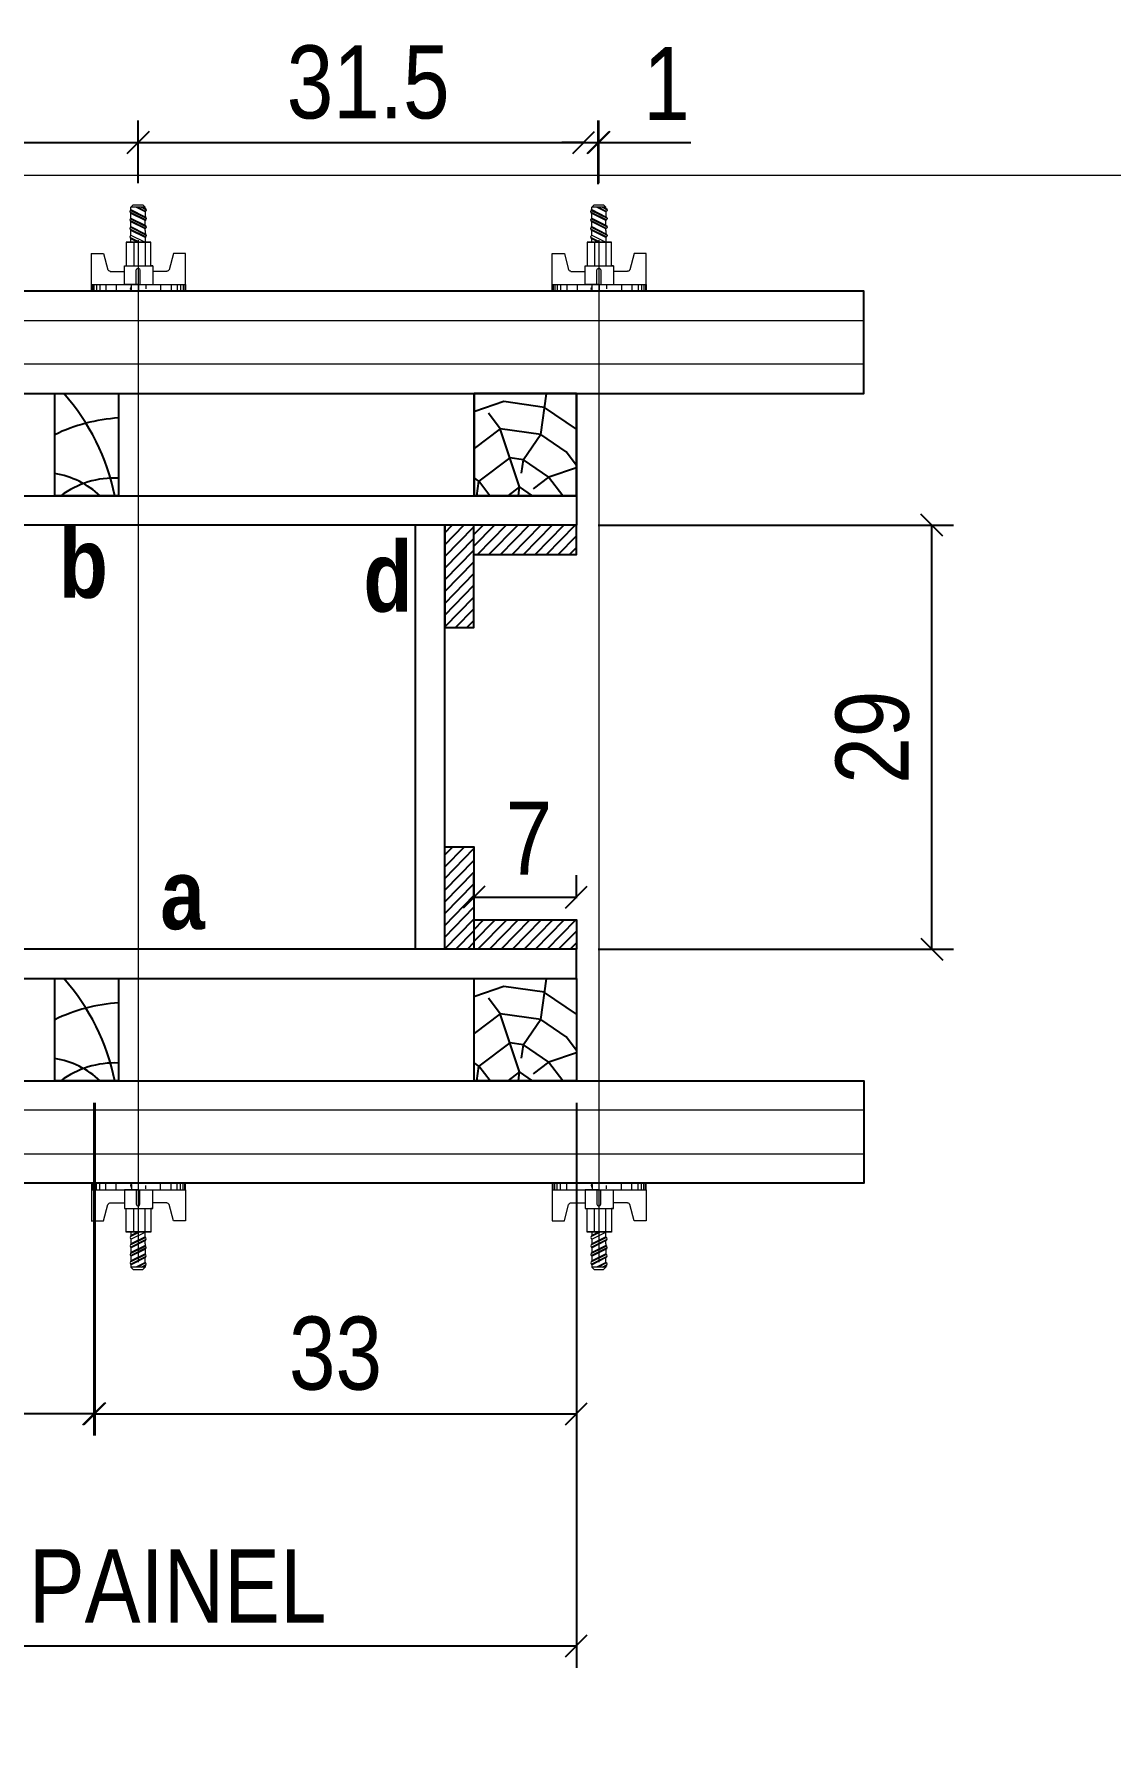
# Model space of a CAD drawing. Extents: x 2282 to 12463, y 760 to 16806.
# Drawn here: x 3245.4 to 3392.7, y 12692.1 to 12927.7 of the extents above; entities that cross this region are included whole.
import ezdxf

# ---------------------------------------------------------------- set-up
doc = ezdxf.new("R2010")
doc.units = 0
for name, color, linetype in [('1-2 PONTALETE', 7, 'Continuous'), ('COTA', 241, 'Continuous'), ('GRAVATA', 2, 'Continuous'), ('NOMENCLATURA', 7, 'Continuous'), ('Painéis', 200, 'Continuous'), ('PONTALETE', 7, 'Continuous'), ('SARRAFO', 251, 'Continuous')]:
    doc.layers.add(name, color=color, linetype=linetype)
doc.layers.add('CARIMBO', color=255, linetype='Continuous', lineweight=9)
doc.layers.add('Hachura', color=251, linetype='Continuous', lineweight=9)
doc.styles.add('COTA TECNICA 2X', font='techl___.ttf', dxfattribs={"height": 10})
doc.styles.add('ROMANC', font='techb___.ttf', dxfattribs={"height": 2.5})
doc.dimstyles.new('SECAO PILAR', dxfattribs={"dimtxt": 10, "dimasz": 3, "dimexe": 3, "dimexo": 3, "dimgap": 3, "dimtad": 1, "dimdec": 1, "dimlfac": 0.5, "dimzin": 12, "dimdsep": 46, "dimtxsty": 'COTA TECNICA 2X', "dimblk1": 'OBLIQUE', "dimblk2": 'OBLIQUE', "dimsah": 1, "dimcen": 0.9, "dimclrd": 256, "dimclre": 256, "dimclrt": 256, "dimadec": 1, "dimazin": 3, "dimtfac": 1, "dimtdec": 1, "dimtmove": 0, "dimatfit": 3, "dimfxl": 1, "dimtolj": 1, "dimtzin": 12, "dimarcsym": 0})

# ---------------------------------------------------------------- blocks, each defined once
blk = doc.blocks.new('_Oblique')
at = {"color": 0, "linetype": 'ByBlock', "lineweight": -2}
blk.add_line((-0.5, -0.5), (0.5, 0.5), dxfattribs=at)
blk = doc.blocks.new('*D319')
at = {"layer": 'COTA', "lineweight": -2, "transparency": 16777216}
for p, q in [((3187.56, 12781.58), (3187.56, 12704.29)), ((3319.59, 12781.58), (3319.59, 12704.29)), ((3187.56, 12707.29), (3319.59, 12707.29))]:
    blk.add_line(p, q, dxfattribs=at)
at = {"layer": 'Defpoints', "color": 0, "transparency": 16777216}
for p in [(3187.56, 12784.58), (3319.59, 12784.58), (3319.59, 12707.29)]:
    blk.add_point(p, dxfattribs=at)
at = {"layer": 'COTA', "lineweight": -2, "transparency": 16777216, "xscale": 3, "yscale": 3, "zscale": 3, "rotation": 180}
blk.add_blockref('_Oblique', (3187.56, 12707.29), dxfattribs=at)
at = {"layer": 'COTA', "lineweight": -2, "transparency": 16777216, "xscale": 3, "yscale": 3, "zscale": 3}
blk.add_blockref('_Oblique', (3319.59, 12707.29), dxfattribs=at)
at = {"layer": 'COTA', "transparency": 16777216, "insert": (3253.57, 12715.4), "char_height": 10, "attachment_point": 5, "style": 'COTA TECNICA 2X'}
blk.add_mtext('\\A1;66 - PAINEL', dxfattribs=at)
blk = doc.blocks.new('*D321')
at = {"layer": 'COTA', "lineweight": -2, "transparency": 16777216}
for p, q in [((3322.66, 12907.41), (3322.66, 12915.95)), ((3320.59, 12912.95), (3317.59, 12912.95)), ((3320.59, 12912.95), (3322.66, 12912.95)), ((3322.66, 12912.95), (3335.25, 12912.95))]:
    blk.add_line(p, q, dxfattribs=at)
at = {"layer": 'Defpoints', "color": 0, "transparency": 16777216}
for p in [(3320.59, 12912.95), (3322.66, 12912.95), (3322.66, 12904.41)]:
    blk.add_point(p, dxfattribs=at)
at = {"layer": 'COTA', "lineweight": -2, "transparency": 16777216, "xscale": 3, "yscale": 3, "zscale": 3}
blk.add_blockref('_Oblique', (3320.59, 12912.95), dxfattribs=at)
at = {"layer": 'COTA', "lineweight": -2, "transparency": 16777216, "xscale": 3, "yscale": 3, "zscale": 3, "rotation": 180}
blk.add_blockref('_Oblique', (3322.66, 12912.95), dxfattribs=at)
at = {"layer": 'COTA', "transparency": 16777216, "insert": (3331.95, 12921.01), "char_height": 10, "attachment_point": 5, "style": 'COTA TECNICA 2X'}
blk.add_mtext('\\A1;1', dxfattribs=at)
blk = doc.blocks.new('C')
at = {"layer": 'Hachura', "color": 0}
for p, q in [((0, 3.22), (0, -3.22)), ((0.45, 3.22), (0, 3.22)), ((0.46, 3.16), (0, 3.16)), ((0.46, 3.05), (0, 3.05)), ((0.46, 2.88), (0, 2.88)), ((0, 2.75), (0, -1.16)), ((0.46, 2.65), (0, 2.65)), ((0.45, -3.23), (0.45, 3.22)), ((0.45, 3.22), (2.58, 3.22)), ((2.58, 2.39), (1.47, 2.09)), ((2.58, 3.22), (2.58, 2.39)), ((0.46, 2.23), (0, 2.23)), ((0.46, 1.51), (0, 1.51)), ((1.35, 1.94), (1.35, 0.96)), ((0.39, 0.49), (0.17, 0.49)), ((1.74, 0.97), (0.45, 0.97)), ((1.45, 0.1), (0.45, 0.1)), ((1.74, -0.97), (1.74, 0.97)), ((1.74, 0.97), (1.74, 0.84)), ((1.74, 0.97), (1.74, 0.84)), ((1.74, 0.84), (3.35, 0.84)), ((3.35, 0.45), (1.74, 0.45)), ((3.32, 0.84), (3.32, -0.84)), ((3.35, 0.84), (3.35, -0.84)), ((3.68, 0.45), (3.35, 0.45)), ((3.84, -0.52), (3.35, 0.45)), ((3.35, 0.06), (3.67, -0.57)), ((3.68, 0.45), (4.16, -0.52)), ((3.72, 0.5), (4.25, -0.57)), ((4.37, -0.55), (3.83, 0.53)), ((4.15, 0.45), (3.93, 0.45)), ((4.42, -0.52), (3.93, 0.45)), ((4.15, 0.45), (4.26, 0.45)), ((4.26, 0.45), (4.74, -0.52)), ((4.3, 0.5), (4.83, -0.57)), ((4.95, -0.55), (4.41, 0.53)), ((4.51, 0.45), (4.84, 0.45)), ((5, -0.52), (4.51, 0.45)), ((4.84, 0.45), (5.32, -0.52)), ((4.88, 0.5), (5.41, -0.57)), ((5.53, -0.55), (4.99, 0.53)), ((5.58, -0.52), (5.09, 0.45)), ((5.42, 0.45), (5.09, 0.45)), ((5.58, -0.52), (5.09, 0.45)), ((5.42, 0.45), (5.74, -0.19)), ((5.46, 0.5), (5.74, -0.07)), ((5.74, 0.19), (5.57, 0.53)), ((5.74, 0.32), (5.68, 0.45)), ((5.68, 0.45), (5.74, 0.45)), ((5.74, 0.45), (5.9, 0.29)), ((5.74, 0.45), (5.74, -0.52)), ((5.9, -0.36), (5.9, 0.29)), ((0.45, 0), (0, 0)), ((0.08, -0.48), (0.29, -0.48)), ((0.29, -0.48), (0.4, -0.48)), ((0.45, 0), (0.45, -0.97)), ((0.45, -0.16), (1.45, -0.16)), ((0.45, -0.65), (0.45, -0.32)), ((0.45, -3.23), (0.45, -0.65)), ((0.45, -0.97), (1.74, -0.97)), ((1.35, -1.94), (1.35, -0.97)), ((3.35, -0.32), (1.74, -0.32)), ((3.35, -0.84), (1.74, -0.84)), ((3.35, -0.07), (3.58, -0.52)), ((3.35, -0.52), (3.58, -0.52)), ((3.84, -0.52), (4.16, -0.52)), ((4.42, -0.52), (4.74, -0.52)), ((4.63, -0.52), (4.74, -0.52)), ((5, -0.52), (5.32, -0.52)), ((5.58, -0.52), (5.74, -0.52)), ((5.74, -0.52), (5.9, -0.36)), ((5.74, -0.52), (5.74, -0.52)), ((0.46, -1.52), (0, -1.52)), ((0.46, -2.23), (0, -2.23)), ((2.58, -2.39), (1.47, -2.1)), ((0.46, -2.65), (0, -2.65)), ((0.46, -2.88), (0, -2.88)), ((0.46, -3.05), (0, -3.05)), ((0.46, -3.16), (0, -3.16)), ((0, -3.22), (2.57, -3.22)), ((2.58, -3.23), (2.58, -2.39))]:
    blk.add_line(p, q, dxfattribs=at)
for centre, radius, start, end in [((1.52, 1.94), 0.161, 104.7436, 180), ((1.44, -0.03), 0.129, 272.695, 87.305), ((3.81, 0.39), 0.143, 25.5688, 154.4312), ((4.39, 0.39), 0.143, 25.5688, 154.4312), ((4.97, 0.39), 0.143, 25.5688, 154.4312), ((5.55, 0.39), 0.143, 25.5688, 154.4312), ((0.17, -0.37), 0.174, 221.744, 317.8592), ((3.71, -0.4), 0.174, 222.1408, 318.256), ((4.29, -0.4), 0.174, 222.1408, 318.256), ((4.87, -0.4), 0.174, 222.1408, 318.256), ((5.45, -0.4), 0.174, 222.1408, 318.256), ((5.61, -0.4), 0.174, 317.8592, 318.256), ((1.52, -1.94), 0.161, 180, 255.2564)]:
    blk.add_arc(centre, radius, start, end, dxfattribs=at)
blk = doc.blocks.new('*D322')
at = {"layer": 'COTA', "lineweight": -2, "transparency": 16777216}
for p, q in [((3187.56, 12781.58), (3187.56, 12736.04)), ((3253.57, 12781.58), (3253.57, 12736.04)), ((3253.57, 12739.04), (3187.56, 12739.04))]:
    blk.add_line(p, q, dxfattribs=at)
at = {"layer": 'Defpoints', "color": 0, "transparency": 16777216}
for p in [(3187.56, 12784.58), (3253.57, 12784.58), (3187.56, 12739.04)]:
    blk.add_point(p, dxfattribs=at)
at = {"layer": 'COTA', "lineweight": -2, "transparency": 16777216, "xscale": 3, "yscale": 3, "zscale": 3, "rotation": 180}
blk.add_blockref('_Oblique', (3187.56, 12739.04), dxfattribs=at)
at = {"layer": 'COTA', "lineweight": -2, "transparency": 16777216, "xscale": 3, "yscale": 3, "zscale": 3}
blk.add_blockref('_Oblique', (3253.57, 12739.04), dxfattribs=at)
at = {"layer": 'COTA', "transparency": 16777216, "insert": (3220.57, 12747.26), "char_height": 10, "attachment_point": 5, "style": 'COTA TECNICA 2X'}
blk.add_mtext('\\A1;33', dxfattribs=at)
blk = doc.blocks.new('*D332')
at = {"layer": 'COTA', "lineweight": -2, "transparency": 16777216}
for p, q in [((3184.59, 12907.41), (3184.59, 12915.95)), ((3259.61, 12907.41), (3259.61, 12915.95)), ((3184.59, 12912.95), (3259.61, 12912.95))]:
    blk.add_line(p, q, dxfattribs=at)
at = {"layer": 'Defpoints', "color": 0, "transparency": 16777216}
for p in [(3259.61, 12912.95), (3184.59, 12904.41), (3259.61, 12904.41)]:
    blk.add_point(p, dxfattribs=at)
at = {"layer": 'COTA', "lineweight": -2, "transparency": 16777216, "xscale": 3, "yscale": 3, "zscale": 3, "rotation": 180}
blk.add_blockref('_Oblique', (3184.59, 12912.95), dxfattribs=at)
at = {"layer": 'COTA', "lineweight": -2, "transparency": 16777216, "xscale": 3, "yscale": 3, "zscale": 3}
blk.add_blockref('_Oblique', (3259.61, 12912.95), dxfattribs=at)
at = {"layer": 'COTA', "transparency": 16777216, "insert": (3222.1, 12921.17), "char_height": 10, "attachment_point": 5, "style": 'COTA TECNICA 2X'}
blk.add_mtext('\\A1;37.5', dxfattribs=at)
blk = doc.blocks.new('*D333')
at = {"layer": 'COTA', "lineweight": -2, "transparency": 16777216}
for p, q in [((3259.61, 12907.41), (3259.61, 12915.95)), ((3322.59, 12907.27), (3322.59, 12915.95)), ((3259.61, 12912.95), (3322.59, 12912.95))]:
    blk.add_line(p, q, dxfattribs=at)
at = {"layer": 'Defpoints', "color": 0, "transparency": 16777216}
for p in [(3322.59, 12912.95), (3259.61, 12904.41), (3322.59, 12904.27)]:
    blk.add_point(p, dxfattribs=at)
at = {"layer": 'COTA', "lineweight": -2, "transparency": 16777216, "xscale": 3, "yscale": 3, "zscale": 3, "rotation": 180}
blk.add_blockref('_Oblique', (3259.61, 12912.95), dxfattribs=at)
at = {"layer": 'COTA', "lineweight": -2, "transparency": 16777216, "xscale": 3, "yscale": 3, "zscale": 3}
blk.add_blockref('_Oblique', (3322.59, 12912.95), dxfattribs=at)
at = {"layer": 'COTA', "transparency": 16777216, "insert": (3291.1, 12921.17), "char_height": 10, "attachment_point": 5, "style": 'COTA TECNICA 2X'}
blk.add_mtext('\\A1;31.5', dxfattribs=at)
blk = doc.blocks.new('*D323')
at = {"layer": 'COTA', "lineweight": -2, "transparency": 16777216}
for p, q in [((3253.67, 12781.58), (3253.67, 12736.04)), ((3319.59, 12781.58), (3319.59, 12736.04)), ((3253.67, 12739.04), (3319.59, 12739.04))]:
    blk.add_line(p, q, dxfattribs=at)
at = {"layer": 'Defpoints', "color": 0, "transparency": 16777216}
for p in [(3253.67, 12784.58), (3319.59, 12784.58), (3319.59, 12739.04)]:
    blk.add_point(p, dxfattribs=at)
at = {"layer": 'COTA', "lineweight": -2, "transparency": 16777216, "xscale": 3, "yscale": 3, "zscale": 3, "rotation": 180}
blk.add_blockref('_Oblique', (3253.67, 12739.04), dxfattribs=at)
at = {"layer": 'COTA', "lineweight": -2, "transparency": 16777216, "xscale": 3, "yscale": 3, "zscale": 3}
blk.add_blockref('_Oblique', (3319.59, 12739.04), dxfattribs=at)
at = {"layer": 'COTA', "transparency": 16777216, "insert": (3286.63, 12747.26), "char_height": 10, "attachment_point": 5, "style": 'COTA TECNICA 2X'}
blk.add_mtext('\\A1;33', dxfattribs=at)
blk = doc.blocks.new('*D334')
at = {"layer": 'COTA', "lineweight": -2, "transparency": 16777216}
for p, q in [((3322.59, 12860.59), (3371.23, 12860.59)), ((3368.23, 12802.59), (3368.23, 12860.59)), ((3322.59, 12802.59), (3371.23, 12802.59))]:
    blk.add_line(p, q, dxfattribs=at)
at = {"layer": 'Defpoints', "color": 0, "transparency": 16777216}
for p in [(3319.59, 12860.59), (3368.23, 12860.59), (3319.59, 12802.59)]:
    blk.add_point(p, dxfattribs=at)
at = {"layer": 'COTA', "lineweight": -2, "transparency": 16777216, "xscale": 3, "yscale": 3, "zscale": 3}
for p, rotation in [((3368.23, 12860.59), 90), ((3368.23, 12802.59), 270)]:
    blk.add_blockref('_Oblique', p, dxfattribs=dict(at, rotation=rotation))
at = {"layer": 'COTA', "transparency": 16777216, "insert": (3360.14, 12831.59), "char_height": 10, "attachment_point": 5, "rotation": 90, "style": 'COTA TECNICA 2X'}
blk.add_mtext('\\A1;29', dxfattribs=at)
blk = doc.blocks.new('*D324')
at = {"layer": 'COTA', "lineweight": -2, "transparency": 16777216}
for p, q in [((3305.58, 12809.59), (3305.58, 12812.71)), ((3319.59, 12809.59), (3319.59, 12812.71)), ((3305.58, 12809.71), (3319.59, 12809.71))]:
    blk.add_line(p, q, dxfattribs=at)
at = {"layer": 'Defpoints', "color": 0, "transparency": 16777216}
for p in [(3319.59, 12809.71), (3305.58, 12806.59), (3319.59, 12806.59)]:
    blk.add_point(p, dxfattribs=at)
at = {"layer": 'COTA', "lineweight": -2, "transparency": 16777216, "xscale": 3, "yscale": 3, "zscale": 3, "rotation": 180}
blk.add_blockref('_Oblique', (3305.58, 12809.71), dxfattribs=at)
at = {"layer": 'COTA', "lineweight": -2, "transparency": 16777216, "xscale": 3, "yscale": 3, "zscale": 3}
blk.add_blockref('_Oblique', (3319.59, 12809.71), dxfattribs=at)
at = {"layer": 'COTA', "transparency": 16777216, "insert": (3313.09, 12817.79), "char_height": 10, "attachment_point": 5, "style": 'COTA TECNICA 2X'}
blk.add_mtext('\\A1;7', dxfattribs=at)

msp = doc.modelspace()

# ---------------------------------------------------------------- hatches: boundary and pattern name
at = {"layer": 'PONTALETE'}
h = msp.add_hatch(dxfattribs=at)
h.set_pattern_fill('TRONCO', color=1, scale=37.5, angle=82, style=0, pattern_type=2)
h.set_pattern_definition([(82, (-8328.882, 14227.254), (-31.91606, 42.35404), [11.25, -26.25]), (82, (-8330.74, 14227.515), (-31.91606, 42.35404), [11.25, -26.25]), (82, (-8334.19, 14229.893), (-31.91606, 42.35404), [7.5, -30]), (82, (-8337.644, 14232.272), (-31.91606, 42.35404), [5.625, -31.875]), (82, (-8341.357, 14232.794), (-31.91606, 42.35404), [3.75, -33.75]), (82, (-8346.376, 14224.032), (-31.91606, 42.35404), [1.875, -9.375, 1.875, -24.375]), (82, (-8347.45, 14229.863), (-31.91606, 42.35404), [1.875, -15, 5.625, -15]), (82, (-8348.263, 14237.55), (-31.91606, 42.35404), [1.875, -1.875, 1.875, -31.875]), (82, (-8350.38, 14235.955), (-31.91606, 42.35404), [1.875, -35.625]), (82, (-8354.355, 14234.62), (-31.91606, 42.35404), [5.625, -31.875]), (82, (-8358.07, 14235.142), (-31.91606, 42.35404), [7.5, -30]), (82, (-8362.043, 14233.808), (-31.91606, 42.35404), [9.375, -11.25, 1.875, -15]), (172, (-8341.85, 14215.822), (-42.35404, -31.91606), [1.875, -3.75, 9.375, -22.5]), (172, (-8345.3, 14218.2), (-42.35404, -31.91606), [1.875, -1.875, 5.625, -28.125]), (172, (-8359.895, 14222.145), (-42.35404, -31.91606), [3.75, -33.75]), (172, (-8344.78, 14221.914), (-42.35404, -31.91606), [7.5, -11.25, 1.875, -16.875]), (172, (-8364.943, 14226.64), (-42.35404, -31.91606), [1.875, -35.625]), (172, (-8346.115, 14225.89), (-42.35404, -31.91606), [5.625, -31.875]), (172, (-8347.45, 14229.863), (-42.35404, -31.91606), [3.75, -33.75]), (172, (-8346.928, 14233.577), (-42.35404, -31.91606), [1.875, -5.625, 5.625, -24.375]), (172, (-8348.524, 14235.694), (-42.35404, -31.91606), [1.875, -35.625]), (172, (-8340.836, 14236.507), (-42.35404, -31.91606), [5.25, -32.25]), (172, (-8333.148, 14237.32), (-42.35404, -31.91606), [3.75, -33.75]), (172, (-8347.48, 14243.12), (-42.35404, -31.91606), [1.875, -35.625]), (172, (-8345.1, 14246.574), (-42.35404, -31.91606), [5.625, -31.875]), (172, (-8344.58, 14250.287), (-42.35404, -31.91606), [5.625, -31.875]), (127, (-8330.508, 14242.63), (-37.13505, 5.21899), [2.651625, -2.651625, 2.651625, -45.078134]), (127, (-8340.836, 14236.507), (-37.13505, 5.21899), [5.30325, -47.72976]), (127, (-8361.49, 14224.263), (-37.13505, 5.21899), [5.30325, -47.72976]), (127, (-8351.163, 14230.385), (-37.13505, 5.21899), [5.30325, -47.72976]), (127, (-8343.475, 14231.198), (-37.13505, 5.21899), [5.30325, -47.72976]), (127, (-8334.482, 14241.295), (-37.13505, 5.21899), [5.30325, -47.72976]), (127, (-8336.86, 14237.842), (-37.13505, 5.21899), [7.95495, -45.07806]), (127, (-8355.138, 14229.05), (-37.13505, 5.21899), [2.65162, -50.38138]), (127, (-8359.112, 14227.715), (-37.13505, 5.21899), [2.65162, -50.38138]), (127, (-8357.024, 14242.57), (-37.13505, 5.21899), [2.65162, -50.38138]), (127, (-8340.545, 14225.106), (-37.13505, 5.21899), [2.65162, -50.38138]), (127, (-8350.671, 14247.357), (-37.13505, 5.21899), [2.65162, -50.38138]), (127, (-8348.784, 14233.838), (-37.13505, 5.21899), [2.65162, -50.38138]), (127, (-8351.976, 14238.073), (-37.13505, 5.21899), [2.65162, -50.38138]), (217, (-8344.81, 14235.172), (-5.21899, -37.13505), [2.651625, -2.651625, 7.95495, -39.77481]), (217, (-8344.027, 14240.743), (-5.21899, -37.13505), [2.65162, -50.38138]), (217, (-8331.03, 14238.916), (-5.21899, -37.13505), [2.65162, -50.38138]), (217, (-8341.357, 14232.794), (-5.21899, -37.13505), [2.65162, -50.38138]), (217, (-8348.002, 14239.408), (-5.21899, -37.13505), [2.65162, -50.38138]), (217, (-8340.023, 14228.82), (-5.21899, -37.13505), [2.65162, -50.38138]), (217, (-8337.935, 14243.673), (-5.21899, -37.13505), [2.65162, -50.38138]), (217, (-8330.448, 14216.113), (-5.21899, -37.13505), [2.65162, -50.38138]), (217, (-8332.044, 14218.23), (-5.21899, -37.13505), [5.30325, -47.72976]), (217, (-8333.64, 14220.349), (-5.21899, -37.13505), [5.30325, -47.72976]), (217, (-8333.118, 14224.062), (-5.21899, -37.13505), [5.30325, -47.72976]), (217, (-8336.57, 14226.44), (-5.21899, -37.13505), [5.30325, -47.72976]), (217, (-8349.336, 14243.382), (-5.21899, -37.13505), [5.30325, -47.72976]), (217, (-8329.725, 14248.2), (-5.21899, -37.13505), [5.30325, -47.72976]), (217, (-8359.172, 14254.232), (-5.21899, -37.13505), [5.30325, -47.72976]), (217, (-8355.46, 14253.71), (-5.21899, -37.13505), [5.30325, -47.72976]), (217, (-8354.124, 14249.735), (-5.21899, -37.13505), [5.30325, -47.72976]), (217, (-8357.777, 14223.74), (-5.21899, -37.13505), [7.95495, -45.07806]), (217, (-8350.671, 14247.357), (-5.21899, -37.13505), [7.95495, -45.07806]), (108.56505, (-8364.682, 14228.498), (5.218991, 37.135053), [4.1925, -79.66005]), (108.56505, (-8346.115, 14225.889), (5.218991, 37.135053), [4.1925, -79.66005]), (108.56505, (-8356.733, 14231.168), (5.218991, 37.135053), [4.1925, -79.66005]), (108.56505, (-8329.173, 14238.655), (5.218991, 37.135053), [4.1925, -79.66005]), (108.56505, (-8333.148, 14237.32), (5.218991, 37.135053), [4.1925, -79.66005]), (108.56505, (-8342.14, 14227.224), (5.218991, 37.135053), [4.1925, -79.66005]), (108.56505, (-8360.708, 14229.833), (5.218991, 37.135053), [4.1925, -79.66005]), (108.56505, (-8348.002, 14239.408), (5.218991, 37.135053), [8.385, -75.46755]), (145.43495, (-8353.572, 14240.19), (-37.135053, 5.218991), [4.1925, -79.66005]), (145.43495, (-8341.649, 14244.195), (-37.135053, 5.218991), [4.1925, -79.66005]), (145.43495, (-8351.685, 14226.672), (-37.135053, 5.218991), [4.1925, -79.66005]), (145.43495, (-8354.586, 14219.506), (-37.135053, 5.218991), [4.1925, -79.66005]), (145.43495, (-8344.027, 14240.743), (-37.135053, 5.218991), [4.1925, -79.66005]), (145.43495, (-8344.549, 14237.03), (-37.135053, 5.218991), [4.1925, -79.66005]), (145.43495, (-8352.207, 14222.958), (-37.135053, 5.218991), [8.385, -75.46755]), (145.43495, (-8335.295, 14248.983), (-37.135053, 5.218991), [8.385, -75.46755]), (145.43495, (-8337.674, 14245.53), (-37.135053, 5.218991), [8.385, -75.46755]), (198.56505, (-8336.279, 14215.04), (-37.135053, 5.218991), [4.1925, -79.66005]), (198.56505, (-8356.703, 14217.91), (-37.135053, 5.218991), [4.1925, -79.66005]), (198.56505, (-8329.665, 14221.683), (-37.135053, 5.218991), [4.1925, -79.66005]), (198.56505, (-8363.608, 14222.667), (-37.135053, 5.218991), [4.1925, -79.66005]), (198.56505, (-8340.805, 14223.249), (-37.135053, 5.218991), [4.1925, -79.66005]), (198.56505, (-8343.475, 14231.198), (-37.135053, 5.218991), [4.1925, -79.66005]), (198.56505, (-8350.38, 14235.955), (-37.135053, 5.218991), [4.1925, -79.66005]), (198.56505, (-8337.875, 14217.157), (-37.135057, 5.219004), [4.1925, -79.66005]), (198.56505, (-8342.14, 14227.224), (-37.135053, 5.218991), [4.1925, -79.66005]), (198.56505, (-8336.861, 14237.842), (-37.135053, 5.218991), [4.1925, -79.66005]), (198.56505, (-8340.053, 14242.078), (-37.135053, 5.218991), [4.1925, -79.66005]), (198.56505, (-8350.15, 14251.07), (-37.135053, 5.218991), [4.1925, -79.66005]), (198.56505, (-8365.204, 14224.785), (-37.135053, 5.218991), [4.1925, -79.66005]), (198.56505, (-8364.13, 14218.953), (-37.135053, 5.218991), [8.385, -75.46755]), (198.56505, (-8337.353, 14220.87), (-37.135053, 5.218991), [8.385, -75.46755]), (235.43495, (-8332.566, 14214.517), (-5.218991, -37.135053), [4.1925, -79.66005]), (235.43495, (-8326.273, 14245.821), (-5.218991, -37.135053), [4.1925, -79.66005]), (235.43495, (-8345.101, 14246.574), (-5.218991, -37.135053), [4.1925, -79.66005]), (235.43495, (-8334.191, 14229.893), (-5.218991, -37.135053), [4.1925, -79.66005]), (235.43495, (-8330.739, 14227.515), (-5.218991, -37.135053), [4.1925, -79.66005]), (235.43495, (-8337.644, 14232.272), (-5.218991, -37.135053), [4.1925, -79.66005]), (235.43495, (-8358.36, 14246.544), (-5.218991, -37.135053), [4.1925, -79.66005]), (235.43495, (-8359.694, 14250.518), (-5.218991, -37.135053), [8.385, -75.46755])])
h.paths.add_polyline_path([(3305.59, 12864.61), (3319.59, 12864.61), (3319.59, 12878.61), (3305.59, 12878.61)])
h = msp.add_hatch(dxfattribs=at)
h.set_pattern_fill('TRONCO', color=1, scale=37.5, angle=82, style=0, pattern_type=2)
h.set_pattern_definition([(82, (-8328.882, 14147.226), (-31.91606, 42.35404), [11.25, -26.25]), (82, (-8330.74, 14147.486), (-31.91606, 42.35404), [11.25, -26.25]), (82, (-8334.19, 14149.865), (-31.91606, 42.35404), [7.5, -30]), (82, (-8337.644, 14152.244), (-31.91606, 42.35404), [5.625, -31.875]), (82, (-8341.357, 14152.766), (-31.91606, 42.35404), [3.75, -33.75]), (82, (-8346.376, 14144.004), (-31.91606, 42.35404), [1.875, -9.375, 1.875, -24.375]), (82, (-8347.45, 14149.835), (-31.91606, 42.35404), [1.875, -15, 5.625, -15]), (82, (-8348.263, 14157.523), (-31.91606, 42.35404), [1.875, -1.875, 1.875, -31.875]), (82, (-8350.38, 14155.927), (-31.91606, 42.35404), [1.875, -35.625]), (82, (-8354.355, 14154.592), (-31.91606, 42.35404), [5.625, -31.875]), (82, (-8358.07, 14155.114), (-31.91606, 42.35404), [7.5, -30]), (82, (-8362.043, 14153.78), (-31.91606, 42.35404), [9.375, -11.25, 1.875, -15]), (172, (-8341.85, 14135.794), (-42.35404, -31.91606), [1.875, -3.75, 9.375, -22.5]), (172, (-8345.3, 14138.173), (-42.35404, -31.91606), [1.875, -1.875, 5.625, -28.125]), (172, (-8359.895, 14142.117), (-42.35404, -31.91606), [3.75, -33.75]), (172, (-8344.78, 14141.886), (-42.35404, -31.91606), [7.5, -11.25, 1.875, -16.875]), (172, (-8364.943, 14146.613), (-42.35404, -31.91606), [1.875, -35.625]), (172, (-8346.115, 14145.86), (-42.35404, -31.91606), [5.625, -31.875]), (172, (-8347.45, 14149.835), (-42.35404, -31.91606), [3.75, -33.75]), (172, (-8346.928, 14153.55), (-42.35404, -31.91606), [1.875, -5.625, 5.625, -24.375]), (172, (-8348.524, 14155.666), (-42.35404, -31.91606), [1.875, -35.625]), (172, (-8340.836, 14156.48), (-42.35404, -31.91606), [5.25, -32.25]), (172, (-8333.148, 14157.292), (-42.35404, -31.91606), [3.75, -33.75]), (172, (-8347.48, 14163.093), (-42.35404, -31.91606), [1.875, -35.625]), (172, (-8345.1, 14166.546), (-42.35404, -31.91606), [5.625, -31.875]), (172, (-8344.58, 14170.26), (-42.35404, -31.91606), [5.625, -31.875]), (127, (-8330.508, 14162.601), (-37.13505, 5.21899), [2.651625, -2.651625, 2.651625, -45.078134]), (127, (-8340.836, 14156.48), (-37.13505, 5.21899), [5.30325, -47.72976]), (127, (-8361.49, 14144.235), (-37.13505, 5.21899), [5.30325, -47.72976]), (127, (-8351.163, 14150.357), (-37.13505, 5.21899), [5.30325, -47.72976]), (127, (-8343.475, 14151.17), (-37.13505, 5.21899), [5.30325, -47.72976]), (127, (-8334.482, 14161.267), (-37.13505, 5.21899), [5.30325, -47.72976]), (127, (-8336.86, 14157.814), (-37.13505, 5.21899), [7.95495, -45.07806]), (127, (-8355.138, 14149.022), (-37.13505, 5.21899), [2.65162, -50.38138]), (127, (-8359.112, 14147.687), (-37.13505, 5.21899), [2.65162, -50.38138]), (127, (-8357.024, 14162.54), (-37.13505, 5.21899), [2.65162, -50.38138]), (127, (-8340.545, 14145.078), (-37.13505, 5.21899), [2.65162, -50.38138]), (127, (-8350.671, 14167.329), (-37.13505, 5.21899), [2.65162, -50.38138]), (127, (-8348.784, 14153.81), (-37.13505, 5.21899), [2.65162, -50.38138]), (127, (-8351.976, 14158.045), (-37.13505, 5.21899), [2.65162, -50.38138]), (217, (-8344.81, 14155.144), (-5.21899, -37.13505), [2.651625, -2.651625, 7.95495, -39.77481]), (217, (-8344.027, 14160.715), (-5.21899, -37.13505), [2.65162, -50.38138]), (217, (-8331.03, 14158.888), (-5.21899, -37.13505), [2.65162, -50.38138]), (217, (-8341.357, 14152.766), (-5.21899, -37.13505), [2.65162, -50.38138]), (217, (-8348.002, 14159.38), (-5.21899, -37.13505), [2.65162, -50.38138]), (217, (-8340.023, 14148.79), (-5.21899, -37.13505), [2.65162, -50.38138]), (217, (-8337.935, 14163.645), (-5.21899, -37.13505), [2.65162, -50.38138]), (217, (-8330.448, 14136.085), (-5.21899, -37.13505), [2.65162, -50.38138]), (217, (-8332.044, 14138.203), (-5.21899, -37.13505), [5.30325, -47.72976]), (217, (-8333.64, 14140.32), (-5.21899, -37.13505), [5.30325, -47.72976]), (217, (-8333.118, 14144.034), (-5.21899, -37.13505), [5.30325, -47.72976]), (217, (-8336.57, 14146.413), (-5.21899, -37.13505), [5.30325, -47.72976]), (217, (-8349.336, 14163.354), (-5.21899, -37.13505), [5.30325, -47.72976]), (217, (-8329.725, 14168.172), (-5.21899, -37.13505), [5.30325, -47.72976]), (217, (-8359.172, 14174.204), (-5.21899, -37.13505), [5.30325, -47.72976]), (217, (-8355.46, 14173.682), (-5.21899, -37.13505), [5.30325, -47.72976]), (217, (-8354.124, 14169.707), (-5.21899, -37.13505), [5.30325, -47.72976]), (217, (-8357.777, 14143.713), (-5.21899, -37.13505), [7.95495, -45.07806]), (217, (-8350.671, 14167.329), (-5.21899, -37.13505), [7.95495, -45.07806]), (108.56505, (-8364.682, 14148.47), (5.218991, 37.135053), [4.1925, -79.66005]), (108.56505, (-8346.115, 14145.86), (5.218991, 37.135053), [4.1925, -79.66005]), (108.56505, (-8356.733, 14151.14), (5.218991, 37.135053), [4.1925, -79.66005]), (108.56505, (-8329.173, 14158.627), (5.218991, 37.135053), [4.1925, -79.66005]), (108.56505, (-8333.148, 14157.292), (5.218991, 37.135053), [4.1925, -79.66005]), (108.56505, (-8342.14, 14147.195), (5.218991, 37.135053), [4.1925, -79.66005]), (108.56505, (-8360.708, 14149.805), (5.218991, 37.135053), [4.1925, -79.66005]), (108.56505, (-8348.002, 14159.38), (5.218991, 37.135053), [8.385, -75.46755]), (145.43495, (-8353.572, 14160.163), (-37.135053, 5.218991), [4.1925, -79.66005]), (145.43495, (-8341.649, 14164.167), (-37.135053, 5.218991), [4.1925, -79.66005]), (145.43495, (-8351.685, 14146.643), (-37.135053, 5.218991), [4.1925, -79.66005]), (145.43495, (-8354.586, 14139.477), (-37.135053, 5.218991), [4.1925, -79.66005]), (145.43495, (-8344.027, 14160.715), (-37.135053, 5.218991), [4.1925, -79.66005]), (145.43495, (-8344.549, 14157.001), (-37.135053, 5.218991), [4.1925, -79.66005]), (145.43495, (-8352.207, 14142.93), (-37.135053, 5.218991), [8.385, -75.46755]), (145.43495, (-8335.295, 14168.955), (-37.135053, 5.218991), [8.385, -75.46755]), (145.43495, (-8337.674, 14165.502), (-37.135053, 5.218991), [8.385, -75.46755]), (198.56505, (-8336.279, 14135.011), (-37.135053, 5.218991), [4.1925, -79.66005]), (198.56505, (-8356.703, 14137.882), (-37.135053, 5.218991), [4.1925, -79.66005]), (198.56505, (-8329.665, 14141.655), (-37.135053, 5.218991), [4.1925, -79.66005]), (198.56505, (-8363.608, 14142.639), (-37.135053, 5.218991), [4.1925, -79.66005]), (198.56505, (-8340.805, 14143.221), (-37.135053, 5.218991), [4.1925, -79.66005]), (198.56505, (-8343.475, 14151.17), (-37.135053, 5.218991), [4.1925, -79.66005]), (198.56505, (-8350.38, 14155.927), (-37.135053, 5.218991), [4.1925, -79.66005]), (198.56505, (-8337.875, 14137.129), (-37.135057, 5.219004), [4.1925, -79.66005]), (198.56505, (-8342.14, 14147.195), (-37.135053, 5.218991), [4.1925, -79.66005]), (198.56505, (-8336.861, 14157.814), (-37.135053, 5.218991), [4.1925, -79.66005]), (198.56505, (-8340.053, 14162.05), (-37.135053, 5.218991), [4.1925, -79.66005]), (198.56505, (-8350.15, 14171.042), (-37.135053, 5.218991), [4.1925, -79.66005]), (198.56505, (-8365.204, 14144.757), (-37.135053, 5.218991), [4.1925, -79.66005]), (198.56505, (-8364.13, 14138.925), (-37.135053, 5.218991), [8.385, -75.46755]), (198.56505, (-8337.353, 14140.842), (-37.135053, 5.218991), [8.385, -75.46755]), (235.43495, (-8332.566, 14134.49), (-5.218991, -37.135053), [4.1925, -79.66005]), (235.43495, (-8326.273, 14165.793), (-5.218991, -37.135053), [4.1925, -79.66005]), (235.43495, (-8345.101, 14166.546), (-5.218991, -37.135053), [4.1925, -79.66005]), (235.43495, (-8334.191, 14149.865), (-5.218991, -37.135053), [4.1925, -79.66005]), (235.43495, (-8330.739, 14147.486), (-5.218991, -37.135053), [4.1925, -79.66005]), (235.43495, (-8337.644, 14152.244), (-5.218991, -37.135053), [4.1925, -79.66005]), (235.43495, (-8358.36, 14166.516), (-5.218991, -37.135053), [4.1925, -79.66005]), (235.43495, (-8359.694, 14170.49), (-5.218991, -37.135053), [8.385, -75.46755])])
h.paths.add_polyline_path([(3305.59, 12784.58), (3319.59, 12784.58), (3319.59, 12798.58), (3305.59, 12798.58)])
at = {"layer": 'SARRAFO'}
h = msp.add_hatch(dxfattribs=at)
h.set_pattern_fill('ANSI31', color=256, scale=9, angle=0.5, style=0)
h.set_pattern_definition([(45.5, (-112398.0639, -20882.9904), (-0.802406755, 0.788522922), [])])
h.paths.add_polyline_path([(3301.58, 12860.59), (3305.58, 12860.59), (3305.58, 12846.58), (3301.58, 12846.58)])
h = msp.add_hatch(dxfattribs=at)
h.set_pattern_fill('ANSI31', color=256, scale=9, angle=0.5, style=0)
h.set_pattern_definition([(45.5, (-93642.0136, -20828.9453), (-0.802406755, 0.788522922), [])])
h.paths.add_polyline_path([(3319.59, 12856.59), (3319.59, 12860.59), (3305.58, 12860.59), (3305.58, 12856.59)])
h = msp.add_hatch(dxfattribs=at)
h.set_pattern_fill('ANSI31', color=256, scale=9, angle=0.5, style=0)
h.set_pattern_definition([(45.5, (-112398.0639, -20910.9904), (-0.802406755, 0.788522922), [])])
h.paths.add_polyline_path([(3301.58, 12816.61), (3305.58, 12816.61), (3305.58, 12802.59), (3301.58, 12802.59)])
h = msp.add_hatch(dxfattribs=at)
h.set_pattern_fill('ANSI31', color=256, scale=9, angle=0.5, style=0)
h.set_pattern_definition([(45.5, (-93642.0136, -20858.9453), (-0.802406755, 0.788522922), [])])
h.paths.add_polyline_path([(3319.59, 12802.59), (3319.59, 12806.59), (3305.58, 12806.59), (3305.58, 12802.59)])

# ---------------------------------------------------------------- linework, layer by layer
at = {"layer": '1-2 PONTALETE', "color": 1}
for centre, radius, start, end in [((3258.39, 12851.99), 23.32, 93.5441, 115.9137), ((3246.35, 12856.07), 11.74, 46.6479, 80.9173), ((3256.4, 12854.73), 12.32, 87.4574, 126.7023), ((3258.39, 12771.96), 23.32, 93.5441, 115.9137), ((3246.35, 12776.04), 11.74, 46.6479, 80.9173), ((3256.4, 12774.7), 12.32, 87.4574, 126.7023)]:
    msp.add_arc(centre, radius, start, end, dxfattribs=at)
at = {"layer": 'CARIMBO', "color": 3}
msp.add_line((2282.39, 12908.5), (9611.68, 12908.5), dxfattribs=at)
at = {"layer": 'GRAVATA', "color": 1}
for points in [[(3148.6, 12892.61), (3148.6, 12878.61), (3358.95, 12878.61), (3358.95, 12892.61)], [(3148.6, 12770.58), (3148.6, 12784.58), (3358.95, 12784.58), (3358.95, 12770.58)]]:
    msp.add_lwpolyline(points, close=True, dxfattribs=at)
at = {"layer": 'Hachura'}
for p, q in [((3259.67, 12759.78), (3259.67, 12899.61)), ((3322.73, 12759.78), (3322.72, 12899.61)), ((3148.6, 12888.61), (3358.95, 12888.61)), ((3358.95, 12882.61), (3148.6, 12882.61)), ((3358.95, 12780.58), (3148.6, 12780.58)), ((3148.6, 12774.58), (3358.95, 12774.58))]:
    msp.add_line(p, q, dxfattribs=at)
at = {"layer": 'Painéis'}
for p, q in [((3297.58, 12802.59), (3297.58, 12860.59)), ((3301.58, 12802.59), (3301.58, 12860.59))]:
    msp.add_line(p, q, dxfattribs=at)
for points in [[(3319.59, 12864.61), (3319.59, 12860.59), (3187.56, 12860.59), (3187.56, 12864.61)], [(3319.59, 12798.58), (3319.59, 12802.59), (3187.56, 12802.59), (3187.56, 12798.58)]]:
    msp.add_lwpolyline(points, close=True, dxfattribs=at)
at = {"layer": 'PONTALETE', "color": 1}
for points in [[(3248.2, 12878.61), (3256.95, 12878.61), (3256.95, 12864.61), (3248.2, 12864.61)], [(3305.59, 12878.61), (3319.59, 12878.61), (3319.59, 12864.61), (3305.59, 12864.61)], [(3248.2, 12798.58), (3256.95, 12798.58), (3256.95, 12784.58), (3248.2, 12784.58)], [(3305.59, 12798.58), (3319.59, 12798.58), (3319.59, 12784.58), (3305.59, 12784.58)]]:
    msp.add_lwpolyline(points, close=True, dxfattribs=at)
at = {"layer": 'PONTALETE', "color": 40}
msp.add_lwpolyline([(3319.59, 12878.61), (3305.59, 12878.61), (3305.59, 12864.61), (3319.59, 12864.61)], close=True, dxfattribs=at)
at = {"layer": 'PONTALETE', "color": 1}
for centre in [(3226.64, 12858.47), (3226.64, 12778.44)]:
    msp.add_arc(centre, 30.42, 11.6357, 41.4455, dxfattribs=at)
at = {"layer": 'SARRAFO'}
for points in [[(3319.59, 12860.59), (3301.58, 12860.59), (3301.58, 12846.58), (3305.58, 12846.58), (3305.58, 12860.59)], [(3305.58, 12856.59), (3319.59, 12856.59), (3319.59, 12860.59)], [(3319.59, 12802.59), (3301.58, 12802.59), (3301.58, 12816.61), (3305.58, 12816.61), (3305.58, 12802.59)], [(3305.58, 12806.59), (3319.59, 12806.59), (3319.59, 12802.59)]]:
    msp.add_lwpolyline(points, dxfattribs=at)

# ---------------------------------------------------------------- block references
at = {"layer": 'Hachura', "linetype": 'Continuous', "yscale": 2, "zscale": 2, "rotation": 270}
for p, xscale in [((3259.67, 12892.61), -2), ((3322.73, 12892.61), -2), ((3259.67, 12770.58), 2), ((3322.73, 12770.58), 2)]:
    msp.add_blockref('C', p, dxfattribs=dict(at, xscale=xscale))

# ---------------------------------------------------------------- texts
at = {"layer": 'NOMENCLATURA', "style": 'ROMANC'}
for s, p in [('b', (3248.77, 12850.66)), ('d', (3290.44, 12848.76)), ('a', (3262.64, 12805.32))]:
    msp.add_text(s, height=9.6, dxfattribs=at).set_placement(p)

# ---------------------------------------------------------------- dimensions: what is measured, and where the dimension line sits
at = {"layer": 'COTA'}
for base, p1, p2, picture, middle in [((3259.61, 12912.95), (3184.59, 12904.41), (3259.61, 12904.41), '*D332', (3222.1, 12921.17)), ((3322.59, 12912.95), (3259.61, 12904.41), (3322.59, 12904.27), '*D333', (3291.1, 12921.17)), ((3322.66, 12912.95), (3320.59, 12912.95), (3322.66, 12904.41), '*D321', (3331.95, 12921.01)), ((3187.56, 12739.04), (3253.57, 12784.58), (3187.56, 12784.58), '*D322', (3220.57, 12747.26)), ((3319.59, 12739.04), (3253.67, 12784.58), (3319.59, 12784.58), '*D323', (3286.63, 12747.26))]:
    dim = msp.add_linear_dim(base=base, p1=p1, p2=p2, dimstyle='SECAO PILAR', dxfattribs=at)
    dim.commit()
    dim.dimension.update_dxf_attribs({"geometry": picture, "text_midpoint": middle})
dim = msp.add_linear_dim(base=(3368.23, 12860.59), p1=(3319.59, 12802.59), p2=(3319.59, 12860.59), angle=90, dimstyle='SECAO PILAR', dxfattribs=at)
dim.commit()
dim.dimension.update_dxf_attribs({"geometry": '*D334', "text_midpoint": (3360.14, 12831.59)})
dim = msp.add_linear_dim(base=(3319.59, 12809.71), p1=(3305.58, 12806.59), p2=(3319.59, 12806.59), angle=0, dimstyle='SECAO PILAR', dxfattribs=at)
dim.commit()
dim.dimension.update_dxf_attribs({"geometry": '*D324', "text_midpoint": (3313.09, 12809.71), "dimtype": 161})
dim = msp.add_linear_dim(base=(3319.59, 12707.29), p1=(3187.56, 12784.58), p2=(3319.59, 12784.58), text='<> - PAINEL', dimstyle='SECAO PILAR', dxfattribs=at)
dim.commit()
dim.dimension.update_dxf_attribs({"geometry": '*D319', "text_midpoint": (3253.57, 12715.4)})

doc.saveas('drawing.dxf')
